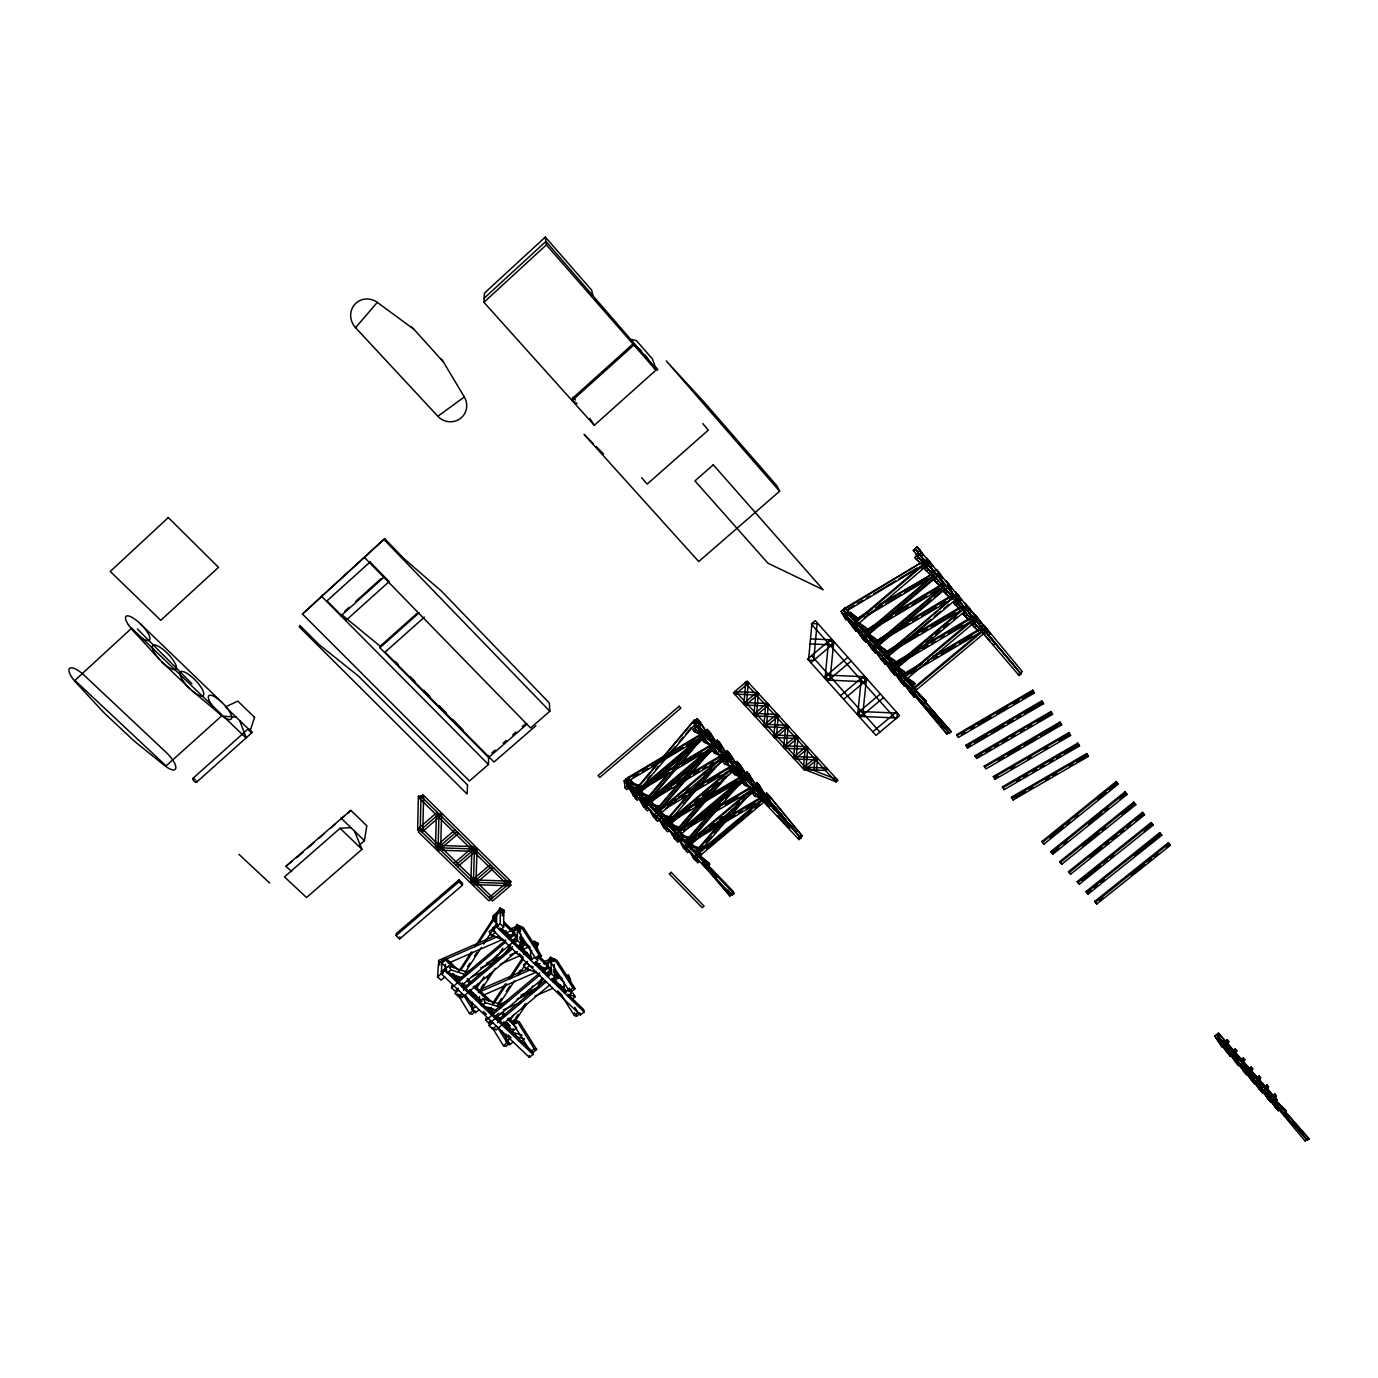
<?xml version="1.0" encoding="UTF-8"?>
<svg xmlns="http://www.w3.org/2000/svg" width="1378" height="1378" viewBox="0 0 1378 1378"><rect width="100%" height="100%" fill="white"/><g stroke="black" fill="none" stroke-linecap="round" stroke-linejoin="round"><path stroke-width="1.5" d="M513.116 1041.957L509.481 1044.972L506.105 1041.785L506.122 1034.172M499.938 930.253L503.659 927.101L503.693 912.925L500.3 909.601L492.997 915.802L492.928 919.832L497.527 924.311M503.659 927.101L500.197 923.742L500.3 909.601M505.726 1024.577L505.709 1026.748L508.069 1023.199M502.074 915.836L504.382 910.324L500.111 907.999L474.859 946.738M496.614 914.699L496.493 926.894L584.065 1012.02L580.396 1015.069L492.79 930.029L492.807 927.98L496.511 924.845L498.233 926.516M490.792 1013.64L489.397 1008.851L490.826 1011.469M477.081 945.256L500.076 909.997L500.111 907.999M496.218 1025.921L492.583 1028.97L489.173 1025.749L489.259 1021.322M543.156 978.346L489.224 1023.527L485.831 1020.306L485.866 1018.101M365.067 556.385L364.757 557.763L530.564 727.98L549.839 711.255L549.374 703.056L441.701 591.386L403.651 558.314L384.686 538.677L302.437 614.037L469.433 780.981L488.449 764.497L488.639 755.781M489.069 1008.73L489.018 1010.884L491.378 1007.301M420.204 830.279L421.013 796.295L511.186 885.141L492.566 900.988L418.412 828.54L437.205 812.245M479.372 1002.323L479.527 996.725M440.667 847.832L441.58 814.105L436.395 813.916L435.5 847.659L477.081 849.106L475.944 882.333M475.978 999.084L476.082 995.364M472.516 994.985L472.585 992.832L474.015 995.484M479.182 1009.764L475.531 1012.813L472.12 1009.574L472.361 1002.133M471.931 848.917L470.828 882.178L509.447 883.436M472.206 994.882L472.275 992.746M458.461 994.365L461.906 997.638L461.992 995.467M462.285 987.027L462.474 982.738M455.515 978.828L455.618 976.692L457.065 979.362M462.44 885.21L462.526 883.229L459.029 879.801L396.347 933.526L396.106 935.593L399.637 938.952L462.44 885.21L458.926 881.782L459.029 879.801M458.306 988.336L455.016 991.109L451.571 987.837L451.691 985.683M455.24 978.759L455.36 976.657M444.715 977.036L441.046 980.137L437.567 976.847L444.887 970.646L445.025 968.51L446.765 970.164M446.541 967.545L441.907 963.153L445.542 960.07L445.662 957.986L459.511 971.197M445.232 968.562L445.49 964.324M442.045 961.052L441.236 973.746L529.393 1057.408L533.01 1054.394L532.959 1052.137L448.298 971.628M439.858 965.22L438.531 960.432L494.788 935.869M657.857 369.666L655.101 366.427L652.449 358.986L636.447 340.624L631.52 339.436L632.967 343.949L571.181 399.551L483.902 302.299L484.522 293.049L545.326 237.05L591.593 290.069L592.867 295.185M437.567 976.847L438.428 964.118L445.662 957.986M813.967 769.957L815.104 758.055L817.636 758.158L816.499 770.044M399.637 938.952L399.878 936.868M359.572 844.869L364.412 840.649L366.806 825.784L350.856 810.367L285.935 866.211L291.671 871.602M527.154 724.053L488.604 757.504L379.897 647.746L380.19 646.213L417.689 612.779M302.437 614.037L384.686 538.677M322.228 595.089L321.815 596.536L488.449 764.497M1275.752 1097.215L1276.321 1095.665L1274.822 1093.822L1272.376 1096.767L1273.875 1098.645L1275.752 1097.215L1274.237 1095.355L1274.822 1093.822M1273.875 1098.645L1276.321 1095.665M988.095 634.448L1020.288 673.256M1267.846 1088.207L1268.501 1086.76L1267.002 1084.917L1264.47 1087.776L1265.986 1089.653L1267.846 1088.207L1266.33 1086.346L1267.002 1084.917M1265.986 1089.653L1268.501 1086.76M1259.923 1079.181L1260.646 1077.803L1259.148 1075.96L1256.529 1078.75L1258.045 1080.61L1259.923 1079.181L1258.407 1077.303L1259.148 1075.96M1258.045 1080.61L1260.646 1077.803M1251.947 1070.103L1252.757 1068.811L1251.258 1066.968L1248.554 1069.672L1250.07 1071.533L1251.947 1070.103L1250.432 1068.226L1251.258 1066.968M1250.07 1071.533L1252.757 1068.811M458.805 971.369L471.431 952.009M460.993 969.94L472.482 952.301M467.659 966.598L469.95 963.084M474.549 956.056L476.84 952.525M465.264 972.213L481.37 947.547M483.678 944.016L496.321 924.638M475.806 987.371L478.166 983.771M493.479 960.449L497.01 955.057M514.683 928.135L517.026 924.552L521.297 926.843L521.315 928.858M475.737 989.49L484.005 976.899M493.445 962.516L502.884 948.133M513.494 931.959L517.043 926.55L517.026 924.552M481.232 987.819L483.592 984.236M487.123 978.845L490.654 973.471M479.992 991.729L495.339 968.372M504.779 954.007L510.687 945.032M492.601 1003.373L505.554 983.754M509.085 978.414L523.227 957.004M493.737 1003.735L506.725 984.081M510.256 978.725L523.244 959.071M497.992 1003.821L501.523 998.464M506.243 991.35L509.774 985.993M518.025 973.523L520.384 969.957M535.697 946.807L538.057 943.241L533.82 940.967L533.872 943L538.109 945.274L538.057 943.241M497.958 1005.957L514.494 980.964M518.042 975.624L527.481 961.344M526.93 992.677L529.29 989.128M548.134 960.793L550.494 957.245L556.867 960.242L575.16 988.646L571.474 991.712L569.2 990.937L550.942 962.464L554.593 959.415L572.886 987.871L575.16 988.646M510.428 1019.651L513.977 1014.329M526.964 994.795L532.855 985.925M547.032 964.634L550.563 959.312L550.494 957.245M513.443 1021.46L518.162 1014.38M521.694 1009.075L525.225 1003.752M538.195 984.288L541.726 978.983M513.443 1023.63L526.43 1004.131M535.887 989.938L542.966 979.31M251.967 732.631L196.451 782.308M1243.938 1060.974L1244.834 1059.785L1243.318 1057.925L1240.544 1060.56L1242.06 1062.421L1243.938 1060.974L1242.422 1059.114L1243.318 1057.925M1242.06 1062.421L1244.834 1059.785M685.538 845.885L758.555 784.616L767.977 798.827L800.222 837.514L802.134 835.912L768.872 795.416L766.668 797.294L763.894 794.245M800.222 837.514L802.375 835.602M914.751 695.649L946.893 734.043L948.977 732.269L928.772 708.413M638.686 785.718L656.496 764.738M661.974 758.279L694.856 719.557L696.82 721.056M694.856 719.557L636.085 789.852L635.947 788.957M639.306 788.802L642.045 785.581M647.522 779.121L650.261 775.9M655.739 769.441L658.477 766.22M663.955 759.76L674.91 746.859M679.027 742.019L683.126 737.178M685.865 733.957L691.343 727.515M639.444 789.697L695.666 723.502M729.737 895.976L731.942 894.029L729.737 895.976L701.54 862.628M648.797 796.226L667.968 773.73M672.068 768.907L683.023 756.04M691.239 746.394L693.961 743.19M669.501 772.989L646.213 800.342L646.058 799.447M672.24 769.768L688.69 750.459M649.4 799.292L675.409 768.769M678.148 765.548L698.68 741.45M649.555 800.187L702.987 737.488M658.856 806.681L678.01 784.271M682.11 779.466L694.426 765.048M699.886 758.658L704.003 753.852M656.272 810.798L701.471 757.917M709.687 748.288L714.941 741.037L716.904 742.535M658.081 811.332L685.434 779.328M688.173 776.124L707.327 753.732M660.975 809.041L713.012 748.185M667.538 818.653L687.122 795.795M691.325 790.886L702.522 777.829M709.515 769.665L715.113 763.136M666.297 821.202L711.134 768.907M669.484 820.082L672.292 816.827M683.488 803.77L715.664 766.237M669.656 821.012L721.486 760.57M355.558 327.688L377.314 302.385L413.934 329.29L443.44 362.018L464.317 396.967L437.859 416.259L355.558 327.688A17.621 16.76 49 0 1 354.594 304.572A17.621 16.76 49 0 1 377.314 302.385M677.494 828.988L697.079 806.233M701.264 801.341L712.46 788.337M720.849 778.587L723.639 775.332M677.683 829.918L718.265 782.721M678.045 832.054L722.795 780.051M681.025 829.728L728.617 774.419M687.415 839.288L708.378 815.001M711.169 811.763L720.952 800.411M729.324 790.696L734.922 784.22M686.21 841.855L728.17 793.211M689.344 840.718L714.493 811.573M717.301 808.335L721.486 803.477M725.672 798.62L729.875 793.78M734.061 788.922L736.851 785.684M689.534 841.648L737.092 786.562M697.285 849.537L718.231 825.336M721.021 822.115L732.183 809.196M741.967 797.914L744.757 794.675M696.079 852.104L739.418 802.03M742.208 798.809L744.998 795.571M697.819 852.569L703.4 846.126M706.191 842.905L711.771 836.446M714.562 833.225L720.143 826.766M727.136 818.704L736.903 807.422M741.088 802.582L745.274 797.741M699.404 851.914L749.718 793.797M1235.894 1051.81L1236.876 1050.708L1235.36 1048.865L1232.5 1051.397L1234.016 1053.274L1235.894 1051.81L1234.378 1049.95L1235.36 1048.865M1234.016 1053.274L1236.876 1050.708M248.367 728.738L252.088 732.269L248.367 728.738L192.834 778.467M1227.815 1042.612L1228.866 1041.596L1227.367 1039.735L1224.405 1042.199L1225.938 1044.076L1227.815 1042.612L1226.299 1040.735L1227.367 1039.735M1225.938 1044.076L1228.866 1041.596M768.872 795.416L802.134 835.912M484.178 298.216L545.895 241.408L657.117 369.924M483.902 302.299L546.36 244.853L545.326 237.05M645.162 355.042L655.894 370.182L594.297 425.302L572.111 400.585L633.897 345L641.528 350.89M344.5 611.505L349.254 607.233M355.593 601.531L380.914 578.76M383.807 577.33L340.969 615.845L341.331 614.347L380.19 646.213M379.897 647.746L419.067 612.848M424.407 617.137L385.117 652.121L493.979 762.051L535.87 725.724M296.787 857.702L303.16 852.138M307.914 847.952L314.287 842.389M319.059 838.22L323.83 834.034M330.186 828.471L334.957 824.285M341.313 818.721L344.5 815.948M347.669 813.158L350.856 810.367M350.908 827.644L340.073 828.299L284.488 876.89L306.536 897.56L361.983 849.33L354.525 831.123M779.638 491.223L666.246 360.915L703.917 401.894L776.899 485.814L779.638 491.223L698.732 561.569L584.117 434.414L593.091 443.458M491.843 752.991L495.046 750.2M503.073 743.259L506.277 740.468M512.685 734.905L515.889 732.114M522.296 726.55L525.5 723.777M421.995 832.036L440.771 815.776M436.292 846.006L455.05 829.832M438.083 847.746L456.824 831.589M439.858 849.485L458.598 833.328M454.034 863.351L472.74 847.281M455.808 865.074L474.514 849.003M457.565 866.796L476.271 850.743M396.106 935.593L458.926 881.782M471.638 880.542L490.31 864.574M473.395 882.247L492.049 866.297M475.134 883.97L493.806 868.019M702.212 732.045L693.461 722.709L695.408 721.056L697.096 722.864M800.342 836.101L800.962 837.979L799.033 839.581L694.891 728.583L698.784 725.241L697.13 718.575L693.461 722.709L695.408 721.056M628.282 784.478L627.765 780.913L626.06 779.138L627.093 786.287L628.799 788.061L626.887 789.697L625.164 787.923L624.165 780.775L627.972 777.519L701.712 733.682M625.164 787.923L627.093 786.287L731.994 895.183L733.906 893.599L733.423 891.635L626.198 780.034L627.972 777.519L654.378 804.976M489.087 897.595L507.724 881.731M625.87 782.876L627.765 780.913M696.923 722.348L698.818 720.384L697.13 718.575M627.317 784.048L628.747 782.859L629.023 784.65L733.906 893.599M698.336 723.588L700.265 721.934L698.853 720.711L708.103 734.784L700.265 721.934M638.806 785.305L636.912 786.924L638.341 788.871L640.253 787.251L638.806 785.305L630.762 782.342L628.85 783.979L630.297 785.942L638.341 788.871L647.626 783.427M735.025 694.615L748.771 682.902M630.297 785.942L632.226 784.306L640.253 787.251M696.148 729.892L694.667 727.928L692.721 729.599L694.202 731.563L696.148 729.892L701.729 732.528M698.818 720.384L700.489 727.067L698.525 728.721L696.837 726.912L695.201 720.229L696.889 722.038L695.046 720.384M848.107 618.085L846.109 619.79L841.166 611.401L845.127 608.025L859.252 624.131M918.299 552.389L915.56 549.167L913.545 550.873L915.113 548.513M964.255 607.009L918.265 553.112L916.232 554.852L1019.117 675.547L1021.115 673.876L919.16 554.456L915.113 548.513L917.128 546.79L922.829 554.645L920.797 556.367M634.328 791.316L636.24 789.697M705.278 731.012L707.207 729.375L708.878 731.167L710.635 737.919L708.688 739.573L707 737.764L705.278 731.012L708.516 734.422L634.621 797.173L627.955 786.631M850.243 612.383L848.245 614.088L849.847 616.069L855.204 619.687L857.185 617.999L850.243 612.383L857.185 617.999M639.082 794.606L641.011 792.97L648.935 795.829L650.382 797.759L648.47 799.378L640.546 796.57L639.082 794.606L643.061 796.019M849.847 616.069L851.845 614.364M627.093 786.287L629.023 784.65M845.127 608.025L843.147 609.713L847.384 614.536M634.948 792.677L706.604 731.77L708.292 733.561M635.086 793.573L708.878 731.167M847.746 615.26L843.147 609.713L846.454 616.207L949.235 733.354L951.216 731.718L847.711 613.055L845.713 614.76L866.796 638.789M633.174 796.019L635.086 794.383L631.951 788.767M701.678 729.083L706.156 736.438L704.744 735.215L706.69 733.561M707 733.13L708.929 731.494L710.325 732.7L718.196 745.584L708.929 731.494M914.837 557.522L916.87 555.782L923.105 562.086L921.09 563.791L914.837 557.522L921.09 563.791M847.711 613.055L848.469 614.502L844.456 617.912M636.636 794.434L706.656 734.956M743.414 703.727L757.159 692.066M917.128 546.79L921.21 552.716L917.128 556.178L916.232 554.852M708.395 734.336L710.325 732.7M702.883 740.434L704.83 738.78L706.311 740.744L704.365 742.397L702.883 740.434L708.395 742.983M916.456 559.502L918.489 557.763M635.43 798.534L637.342 796.915L639.048 798.672L637.136 800.308L635.43 798.534L634.879 794.934M707 737.764L708.947 736.11L707.207 729.375M492.928 919.832L496.597 916.715M745.102 705.553L758.83 693.892M640.546 796.57L642.458 794.934L650.382 797.759M831.416 638.789L807.56 659.029L875.995 735.352L899.627 715.647L815.328 620.634L811.332 624.045L895.666 718.937M445.025 968.51L441.373 971.611L443.113 973.247M648.935 795.829L647.023 797.431L649.934 801.376M467.383 972.196L448.642 966.03L444.991 969.13L447.35 972.971L462.371 977.829M854.808 622.305L927.962 560.278L930.047 562.861L853.464 627.955L846.505 618.567M492.79 930.029L500.197 923.742M855.204 623.045L925.172 563.705M715.303 741.743L717.232 740.107L718.903 741.881L720.728 748.719L718.782 750.373L715.75 743.448M852.104 626.525L854.102 624.837L850.743 620.066M924.431 560.14L928.031 564.773L926.722 563.275L928.755 561.552L930.064 563.051L919.143 549.219L920.452 550.7M645.128 803.219L716.698 742.553L718.369 744.344L646.816 804.976M810.867 662.732L834.723 642.51M854.825 625.543L858.081 622.787M921.451 569.08L924.707 566.324M645.266 804.132L718.903 741.881M717.025 743.862L718.954 742.225L720.332 743.414L728.256 756.333L726.309 757.986L724.931 756.78L719.988 748.702M643.388 806.595L645.3 804.976L646.747 806.113L644.835 807.749L643.388 806.595L638.789 798.362M710.359 737.574L716.25 747.238L714.855 746.032L716.818 744.378M447.35 972.971L451.019 969.871L465.988 974.763M491.533 935.541L495.236 932.406L492.807 928.583L489.104 931.717L491.533 935.541L503.659 939.985M858.115 625.319L860.113 623.631L865.35 627.145L866.934 629.109L864.953 630.779L858.115 625.319L863.369 628.833L869.139 635.413M753.456 714.631L767.167 703.004M857.977 629.315L855.979 631.003L854.343 629.143L856.341 627.455M930.563 567.839L932.596 566.117L926.826 558.193L930.977 564.205L928.944 565.927L924.81 559.899L926.412 561.793M718.403 745.05L720.332 743.414M646.971 805.889L718.593 745.205L712.667 738.901M659.011 806.302L657.099 807.904L658.546 809.851L660.458 808.231L659.011 806.302L651.208 803.546L649.279 805.183L650.743 807.129L658.546 809.851L671.465 802.289M859.717 627.3L861.715 625.595L866.934 629.109M650.743 807.129L652.655 805.51L660.458 808.231M712.994 751.217L714.941 749.58L716.422 751.527L714.476 753.18L712.994 751.217L718.42 753.68M926.24 570.957L928.272 569.235L932.768 573.403L930.753 575.108L924.621 568.976L926.636 567.254L928.272 569.235M717.111 748.564L719.058 746.928L717.232 740.107M755.11 716.439L768.838 704.83M934.456 571.233L936.454 569.527L938.056 571.405L942.328 577.537L940.296 579.26M864.626 633.467L932.803 575.815M455.55 980.395L459.167 977.346M520.66 931.494L517.284 928.186L513.632 931.287L513.649 935.404M725.293 752.405L727.222 750.786L728.876 752.56L730.788 759.467L728.841 761.104L727.171 759.312L725.293 752.405L728.635 755.936L655.48 817.774M865.022 634.207L934.887 575.126M938.142 572.37L939.762 574.264L863.3 639.134L861.956 637.721L863.954 636.033L859.441 629.643M520.953 926.533L517.301 929.633L535.474 958.106L537.833 958.95L541.52 955.85L523.33 927.446L520.953 926.533L539.177 954.988L541.52 955.85M456.6 981.532L505.76 939.968M509.033 937.195L513.942 933.044L517.37 936.368L512.461 940.519M655.256 813.726L726.723 753.301L728.394 755.075M934.405 577.709L863.007 638.066L861.388 636.223L863.403 638.824M657.03 813.278L728.876 752.56M726.998 754.524L728.928 752.888L730.288 754.093L738.264 767.029L736.317 768.666L734.956 767.494L729.978 759.381M451.571 987.837L505.76 942.035M509.033 939.262L513.96 935.094L513.942 933.044M653.551 817.12L655.463 815.5L656.893 816.637L654.981 818.256L653.551 817.12L648.935 808.869M724.931 756.78L726.878 755.144L728.256 756.333M934.336 580.379L936.368 578.674L942.363 584.685L940.364 586.373L934.336 580.379L940.364 586.373M867.951 636.498L869.949 634.81L875.047 638.203L876.632 640.167L874.651 641.838L867.951 636.498L874.651 641.838M656.944 815.466L661.802 811.349M668.313 805.872L671.551 803.116M686.175 790.765L689.413 788.027M704.037 775.676L707.276 772.92M720.281 761.948L723.519 759.192M763.429 725.465L777.123 713.89M867.813 640.494L865.815 642.182L864.178 640.322L866.176 638.634M938.676 577.348L940.709 575.642L936.454 569.527M728.376 755.712L730.288 754.093M661.337 814.088L659.425 815.707L660.889 817.654L668.571 820.254L670.483 818.653L669.036 816.723L661.337 814.088L662.801 816.034L670.483 818.653M869.535 638.479L871.533 636.791L876.632 640.167M655.79 819.617L657.702 817.998L659.39 819.755L657.478 821.374L655.79 819.617L655.153 815.948M727.171 759.312L729.117 757.676L727.222 750.786M765.083 727.274L778.777 715.699M824.078 677.442L847.883 657.323M461.578 985.563L517.387 938.435L513.96 935.094M660.889 817.654L662.801 816.034M458.564 990.196L454.912 993.28L458.357 996.552L462.009 993.469M517.284 928.186L517.405 940.502L513.701 943.637L513.684 939.52M463.473 988.06L512.599 946.6M827.351 681.111L851.156 661.027M935.955 582.36L937.987 580.638M724.535 763.912L726.482 762.258L724.983 760.311L723.054 761.948L724.535 763.912L731.632 767.064M463.387 990.214L512.599 948.684M874.393 644.577L942.466 587.149M517.129 946.962L520.832 943.844L520.695 933.561M737.144 761.414L739.125 768.373L737.178 770.009L738.849 771.801L740.778 770.164L737.144 761.414L735.215 763.033L738.625 766.633L665.557 828.212L663.886 826.473M874.789 645.335L944.567 586.477M947.806 583.738L949.408 585.616L873.084 650.244L871.757 648.849L873.738 647.16L869.208 640.753M947.427 587.562L946.135 586.098L948.167 584.393L949.459 585.857L938.452 571.922L939.744 573.386M519.282 947.151L524.191 943.017L520.781 939.693M666.952 822.821L731.856 768.08M931.097 599.964L872.774 649.159L871.154 647.316L873.17 649.916M934.353 597.225L944.068 589.026M947.323 586.339L949.321 584.651L948.047 583.204L959.088 597.156L957.055 598.862L949.7 589.595M736.868 764.807L738.797 763.171M665.505 825.112L733.716 767.598M736.92 765.152L738.849 763.515L740.21 764.704L748.22 777.692L738.849 763.515M461.906 997.638L516.027 951.991M519.299 949.235L524.226 945.084L524.191 943.017M663.662 827.592L665.574 825.99L667.004 827.11L665.092 828.712L663.662 827.592L659.011 819.324M734.956 767.494L736.903 765.858L738.264 767.029M944.016 591.73L946.049 590.025L951.922 595.899L949.924 597.587L944.016 591.73L949.924 597.587M877.717 647.626L879.715 645.955L884.71 649.21L886.295 651.157L884.314 652.827L877.717 647.626L884.314 652.827M667.004 825.922L691.343 805.407M694.581 802.668L699.456 798.568M702.694 795.829L709.188 790.369M712.426 787.63L717.283 783.531M722.158 779.431L725.396 776.692M730.271 772.593L733.509 769.854M773.368 736.265L787.045 724.725M877.579 651.605L875.598 653.293L873.962 651.432L875.96 649.761M948.357 588.716L950.389 587.011L946.049 580.81L951.991 588.906L949.959 590.611M738.281 766.323L740.21 764.704M669.519 826.18L671.43 824.561L679.01 827.093L680.456 829.022L678.562 830.624L670.983 828.126L669.519 826.18L675.22 828.057M733.062 772.627L740.055 775.693L741.536 777.623L734.543 774.574L733.062 772.627L734.991 770.991L741.708 775.246M945.635 593.711L947.668 592.006M879.319 649.606L881.317 647.918L886.295 651.157M775.004 738.057L788.681 726.533M670.983 828.126L672.895 826.524L680.456 829.022M734.543 774.574L736.489 772.955M679.01 827.093L677.115 828.678L678.562 830.624M955.178 595.572L957.193 593.901L955.609 592.023L961.603 600.222L959.588 601.91M884.108 655.635L956.935 594.331L959.019 596.915L882.885 660.958L880.869 658.357M745.102 773.609L747.014 771.99L748.667 773.747L750.734 780.809L748.788 782.428L747.134 780.654L745.102 773.609L748.564 777.261L675.134 839.133L669.053 829.728M955.591 596.106L957.589 594.418L958.847 595.847L955.298 598.93M884.521 656.393L956.935 594.331M883.487 658.253L884.814 659.631L882.833 661.319L881.507 659.924L883.487 658.253L878.923 651.811M955.781 597.415L957.813 595.709L959.088 597.156M882.488 660.2L931.028 619.359M934.267 616.638L940.726 611.195M943.964 608.473L948.822 604.391M675.375 834.586L746.652 774.608L748.306 776.382M840.442 695.701L864.195 675.72M887.449 658.701L889.447 657.03L894.322 660.165L895.889 662.112L893.926 663.765L887.449 658.701L893.926 663.765M688.931 837.411L687.054 838.995L688.483 840.942L690.378 839.34L688.931 837.411L681.49 834.982L679.578 836.601L681.025 838.547L688.483 840.942L689.93 842.905L762.757 800.067M889.051 660.682L891.032 658.994L895.889 662.112M681.025 838.547L682.937 836.946L690.378 839.34M746.738 775.366L748.667 773.747M675.547 835.516L748.736 774.091L758.124 788.285L756.195 789.904L754.851 788.75L748.822 778.966M673.739 838.013L675.651 836.412L677.046 837.531M738.918 768.39L744.93 778.139L746.859 776.503M501.161 1004.459L483.092 998.826L479.441 1001.892L481.835 1005.751L495.908 1010.04M527.068 961.844L523.399 964.945L525.828 968.768L537.506 972.834M955.677 601.325L961.431 607.061L959.433 608.731L953.662 603.03L955.677 601.325L958.451 603.84M689.999 825.422L746.687 777.743M783.238 746.997L796.897 735.507M887.311 662.663L885.331 664.351L883.711 662.508L885.692 660.837M960.018 598.328L957.986 600.033L955.798 596.881M748.151 776.882L750.08 775.263M472.12 1009.574L475.754 1006.508M743.018 783.255L744.964 781.619L746.445 783.582L744.499 785.202L743.018 783.255L748.185 785.46M955.281 604.994L957.297 603.288M469.485 1013.588L473.119 1010.522L475.582 1011.263L471.948 1014.311L469.485 1013.588L457.375 993.9M535.474 958.106L539.177 954.988M784.892 748.771L798.534 737.299M843.698 699.335L867.434 679.371M675.961 840.511L677.855 838.892L679.526 840.632L677.631 842.234L675.237 836.756M747.134 780.654L749.081 779.035L747.014 771.99M481.835 1005.751L485.469 1002.667L501.523 1007.628M525.828 968.768L529.514 965.668L533.389 967.046M534.199 963.532L537.885 960.432L534.492 957.124L530.788 960.242L530.547 949.821M893.771 666.642L966.495 605.579L968.579 608.163L892.565 671.947L890.55 669.346M756.849 782.515L754.937 784.134L756.574 785.873L758.486 784.271L756.849 782.515L760.639 791.385L758.71 793.022L757.056 791.248L758.985 789.628M894.184 667.417L966.994 606.286L966.495 605.579M893.185 669.277L894.511 670.655L892.513 672.326L891.204 670.948L893.185 669.277L888.603 662.801M965.375 608.68L967.39 606.975L968.665 608.421L966.65 610.109L956.814 597.673M892.152 671.172L922.847 645.421M926.085 642.699L932.544 637.273M935.765 634.569L940.623 630.504M943.844 627.782L948.701 623.717M953.542 619.652L956.78 616.931M966.34 608.68L968.338 607.009L967.08 605.579L978.191 619.618L976.175 621.306L974.918 619.893L976.933 618.205M685.348 844.938L756.539 785.184L758.193 786.941M683.746 848.4L685.658 846.798L687.054 847.901L685.142 849.485L683.746 848.4L679.044 840.08M754.851 788.75L756.78 787.114L758.124 788.285M897.13 669.725L899.128 668.054L903.882 671.052L905.449 672.998L903.486 674.652L897.13 669.725L903.486 674.652M687.019 846.66L696.717 838.513M699.955 835.791L704.813 831.726M709.653 827.661L714.51 823.579M719.368 819.514L722.606 816.809M750.097 793.728L753.335 791.024M793.073 757.676L806.716 746.239M896.992 673.67L895.011 675.341L893.392 673.515L895.39 671.844M967.563 611.298L969.595 609.593L971.18 611.47L969.165 613.158M489.397 1012.572L492.997 1009.557M757.969 787.372L759.898 785.77M691.48 845.369L689.568 846.97L691.033 848.917L698.37 851.191L700.265 849.606L698.818 847.677L691.48 845.369L692.927 847.315L700.265 849.606M490.757 1014.001L539.711 972.937M542.984 970.198L547.876 966.099L551.234 969.371L546.343 973.471M898.732 671.689L900.712 670.018L905.449 672.998M794.71 759.45L808.352 748.013M691.033 848.917L692.927 847.315M698.37 851.191L696.923 849.261L698.818 847.677M963.239 614.261L965.255 612.573L970.904 618.171L968.906 619.842L963.239 614.261L968.906 619.842M964.858 616.224L966.874 614.536M485.831 1020.306L539.78 975.073M543.053 972.317L547.962 968.217L547.876 966.099M754.421 795.778L756.35 794.159L754.868 792.212L752.939 793.831L754.421 795.778L761.173 798.603M494.151 1017.222L499.043 1013.123M856.685 713.804L880.37 693.961M546.429 975.607L551.338 971.49L547.962 968.217M974.125 617.826L976.124 616.155L974.556 614.312L980.705 622.667L978.69 624.355M903.468 677.528L976.003 616.758L978.104 619.342L902.194 682.885L900.161 680.284M974.539 618.36L976.537 616.689L977.777 618.102L987.681 630.779L985.666 632.45L984.409 631.038L986.424 629.35L976.537 616.689M696.217 851.966L697.923 849.434M764.721 794.589L766.633 792.987L768.269 794.727L770.491 801.927L768.562 803.546L764.721 794.589L766.34 796.329L768.269 794.727M903.882 678.303L973.212 620.255M489.173 1025.749L492.824 1022.7M547.41 968.269L547.238 964.049L550.873 961L551.424 973.626L547.738 976.709L547.566 972.489M902.831 680.25L904.14 681.61L902.159 683.264L900.85 681.903L902.831 680.25L898.232 673.756M497.527 1020.426L544.81 980.843M970.99 624.148L977.588 618.619M695.287 855.238L766.375 795.709L768.011 797.466L764.17 800.687L769.785 806.268M859.906 717.421L883.591 697.578M697.113 854.842L766.65 796.622L766.375 795.709M497.51 1022.631L546.532 981.618M688.983 850.381L693.72 858.718L695.632 857.116L697.01 858.218M759.674 791.127L764.721 799.292L766.65 797.673L767.977 798.827M972.782 625.44L974.797 623.752L980.309 629.212L978.328 630.883L972.782 625.44L978.328 630.883M906.758 680.68L908.757 679.027L913.39 681.903L914.958 683.832L912.994 685.486L906.758 680.68L912.994 685.486M696.941 856.944L700.179 854.239M706.638 848.831L751.871 810.987M755.092 808.283L759.95 804.218M802.857 768.304L816.482 756.901M906.638 684.625L904.64 686.296L903.038 684.47L905.036 682.816M551.114 979.982L554.8 976.899L554.197 964.255M693.72 858.718L695.098 859.803L768.304 798.362L766.65 796.622M701.316 853.809L699.628 856.324L699.421 855.376M765.152 802.289L767.081 800.67L766.082 799.085L775.349 807.06L776.331 808.662L774.419 810.264L773.42 808.662L775.349 807.06M974.384 627.403L976.399 625.715M553.06 980.016L557.952 975.917L554.593 972.644M908.36 682.644L910.341 680.99L914.958 683.832M818.101 758.675L804.494 770.078L733.337 692.772L747.1 681.059L837.91 780.327L835.964 781.946L745.136 682.747M695.924 861.181L697.836 859.596L699.49 861.302L697.578 862.904L695.132 857.357M766.926 801.789L768.855 800.17L766.633 792.987M549.891 984.874L495.994 1029.952L493.737 1027.816M553.164 982.135L558.056 978.053L557.952 975.917M981.963 627.042L983.961 625.371L985.511 627.197M506.122 1028.47L509.705 1025.473L509.722 1031.175M913.028 688.414L985.477 627.886L987.561 630.469L911.771 693.771L909.738 691.17L911.34 692.979M910.169 691.963L982.703 631.382M516.905 1021.012L513.305 1024.026L530.651 1051.81L532.959 1052.465L536.593 1049.45L519.248 1021.718L516.905 1021.012L534.268 1048.813L536.593 1049.45M912.443 691.153L913.735 692.514L911.754 694.168L910.462 692.824L912.443 691.153L908.963 686.278M914.234 690.981L915.767 688.552L883.264 651.518M708.705 862.731L706.811 864.299L707.741 865.935L709.618 864.351L708.705 862.731L699.128 855.118L709.618 864.351M914.424 692.858L916.404 691.205L926.102 701.178L924.121 702.814M916.215 695.528L914.234 697.182L912.632 695.373L914.63 693.72M986.596 633.639L988.612 631.951L990.179 633.794L988.181 635.482M872.791 731.77L896.423 712.047M506.105 1041.785L509.739 1038.754M503.47 1045.747L507.104 1042.715L509.481 1043.387L505.864 1046.402L503.47 1045.747L492.411 1027.85M569.2 990.937L572.886 987.871M567.891 996.311L571.577 993.245L568.236 989.99L564.549 993.056L563.964 982.376M995.502 643.354L988.87 635.895L995.502 643.354L993.504 645.025L992.332 643.526M520.918 1041.94L524.536 1038.943L516.716 1036.687L514.339 1032.863L522.141 1035.136M571.629 999.722L575.281 996.69L572.835 992.883M530.651 1051.81L534.268 1048.813M562.19 996.466L574.368 1015.5L578.019 1012.468L579.156 1012.83M574.368 1015.5L576.607 1016.223L580.276 1013.192L580.396 1015.069M1020.254 673.342L1022.287 671.603L986.131 627.886M1042.009 841.441L1116.18 781.533L1118.281 784.134L1044.042 844.059L1042.009 841.441L1044.042 844.059M1042.56 842.371L1116.817 782.394L1116.18 781.533M1050.088 837.807L1063.265 827.162M1066.555 824.509L1069.862 821.839M1074.806 817.86L1078.096 815.19M1097.87 799.223L1106.103 792.574M1109.411 789.904L1117.644 783.255L1118.281 784.134M1050.897 851.552L1124.965 791.85L1127.066 794.451L1052.93 854.171L1050.897 851.552L1052.93 854.171M1051.466 852.482L1125.602 792.729L1124.965 791.85M1052.379 853.24L1058.959 847.935M1063.885 843.956L1067.175 841.303M1088.568 824.061L1101.745 813.468M1105.035 810.815L1108.325 808.163M1119.849 798.878L1126.429 793.573L1127.066 794.451M1059.751 861.612L1133.715 802.134L1135.816 804.735L1061.783 864.23L1059.751 861.612L1061.783 864.23M1060.319 862.542L1134.352 803.029L1133.715 802.134M1082.574 846.109L1099.007 832.898M1102.297 830.262L1105.587 827.627M1122.019 814.415L1133.526 805.165M1068.553 871.619L1142.414 812.365L1144.515 814.966L1070.603 874.238L1068.553 871.619L1070.603 874.238M1069.139 872.567L1143.068 813.261L1142.414 812.365M1090.153 857.133L1101.9 847.711M1105.259 845.024L1108.618 842.32M1111.977 839.633L1117.007 835.602M1120.366 832.898L1123.725 830.211M1127.066 827.523L1130.425 824.836M1135.472 820.788L1143.861 814.071L1144.515 814.966M1077.32 881.576L1151.078 822.545L1153.179 825.146L1079.37 884.194L1077.32 881.576L1079.37 884.194M1077.906 882.54L1151.732 823.441L1151.078 822.545M1082.126 880.559L1100.557 865.797M1103.916 863.128L1107.257 860.44M1110.616 857.753L1113.975 855.083M1144.136 830.934L1152.508 824.233L1153.179 825.146M1086.053 891.497L1159.69 832.674L1161.792 835.275L1088.086 894.115L1086.053 891.497L1088.086 894.115M1086.639 892.462L1160.362 833.587L1159.69 832.674M1087.5 893.133L1090.842 890.464M1094.184 887.794L1097.543 885.124M1100.884 882.454L1104.226 879.784M1134.352 855.738L1159.449 835.688M1094.735 901.367L1168.268 842.75L1170.37 845.351L1096.767 903.968L1094.735 901.367L1096.767 903.968M1095.338 902.332L1168.957 843.68L1168.268 842.75M1099.523 900.334L1102.865 897.681M1131.269 875.047L1144.636 864.402M1147.977 861.732L1151.319 859.08M1154.661 856.41L1158.002 853.757M1166.356 847.091L1169.698 844.438L1170.37 845.351M285.935 866.211L292.136 861.353M1238.357 1061.318L1221.528 1042.112L1223.406 1040.666L1309.1 1138.986L1307.24 1140.381L1222.941 1044.283L1216.619 1034.62L1224.284 1045.816L1222.407 1047.263L1214.741 1036.067L1218.479 1033.173L1276.476 1099.317L1277.234 1100.419L1275.373 1101.832M1218.479 1033.173L1219.185 1034.241L1217.308 1035.688L1228.642 1048.589M1218.41 1036.773L1230.054 1052.206L1228.177 1053.653L1216.533 1038.22L1218.41 1036.773L1219.375 1037.755M1224.405 1042.199L1226.299 1040.735M1221.046 1045.73L1224.835 1042.836L1223.406 1040.666M1227.212 1052.671L1229.107 1051.225L1230.054 1052.206M1232.5 1051.397L1234.378 1049.95M1230.485 1056.461L1232.38 1055.014L1231.019 1053.481L1229.142 1054.928L1230.485 1056.461L1224.904 1048.451M1238.116 1061.353L1237.168 1060.388L1235.274 1061.835L1236.238 1062.8L1238.116 1061.353L1233.344 1054.928M1240.544 1060.56L1242.422 1059.114M1237.203 1064.074L1239.08 1062.645L1240.424 1064.16L1238.546 1065.607L1231.846 1055.927M1248.554 1069.672L1250.432 1068.226M1246.125 1070.465L1245.178 1069.517L1243.3 1070.947L1244.248 1071.912L1246.125 1070.465L1241.354 1064.023M1245.212 1073.186L1247.09 1071.757L1248.434 1073.273L1246.556 1074.702L1239.821 1064.987M1251.293 1080.025L1253.17 1078.595L1254.101 1079.542L1252.223 1080.972L1242.922 1068.725M1256.529 1078.75L1258.407 1077.303M1253.205 1082.264L1255.082 1080.834L1256.409 1082.333L1254.531 1083.763L1247.762 1074.013M1259.251 1089.068L1261.128 1087.638L1262.041 1088.586L1260.181 1090.015L1259.251 1089.068L1248.451 1074.495L1249.381 1075.443M1264.47 1087.776L1266.33 1086.346M1261.146 1091.29L1263.023 1089.86L1264.349 1091.359L1262.472 1092.788L1255.668 1082.987M1269.965 1097.577L1269.035 1096.63L1267.174 1098.059L1268.087 1098.989L1269.965 1097.577L1264.229 1090.153M1272.376 1096.767L1274.237 1095.355M1269.069 1100.281L1270.929 1098.852L1272.256 1100.35L1270.378 1101.78L1263.523 1091.927M1274.633 1100.712L1276.476 1099.317M1276.562 1104.433L1278.422 1103.02L1284.985 1109.531L1286.242 1111.202L1284.382 1112.614M1275.046 1107.016L1276.924 1105.604L1277.837 1106.517L1275.959 1107.946L1265.4 1094.011M1277.819 1106.103L1279.68 1104.691L1286.242 1111.202M1276.941 1109.221L1278.801 1107.809L1280.11 1109.29L1278.25 1110.72L1272.48 1102.521M1305.052 1140.95L1306.637 1138.986L1305.052 1140.95L1277.733 1108.308M845.3 607.922L923.019 561.518L845.661 608.645L846.97 610.747L924.741 564.308M848.417 608.955L853.826 605.717M857.443 603.547L862.869 600.326M866.486 598.155L870.086 596.002M873.704 593.849L895.39 580.896M899.007 578.743L917.076 567.96M866.555 613.193L855.462 619.807L871.723 609.162M879.112 604.77L933.13 573.524L875.805 607.681M867.468 614.571L873.015 611.264M876.701 609.059L882.247 605.769M885.933 603.564L900.712 594.762M904.399 592.557L928.393 578.26M864.161 617.499L934.405 575.642M876.305 624.32L865.229 630.917L883.281 619.204M892.496 613.727L942.276 584.1M885.52 618.843L942.741 584.789M877.183 625.681L882.712 622.391M886.399 620.203L891.928 616.913M895.614 614.709L908.515 607.043M912.202 604.856L926.946 596.071M930.632 593.884L939.848 588.406M872.05 629.694L943.999 586.907M701.436 737.643L629.643 780.31L628.265 778.312L701.919 734.526M633.191 777.244L638.703 773.954M642.389 771.766L647.901 768.493M651.57 766.306L682.833 747.72M686.52 745.532L695.701 740.072M885.985 635.396L874.927 641.959L892.944 630.297M902.142 624.82L951.819 595.313M889.671 633.208L952.301 596.019M886.864 636.739L908.929 623.631M912.615 621.444L918.127 618.171M921.813 615.983L936.523 607.25M940.192 605.063L945.721 601.79M881.731 640.753L953.559 598.121M649.314 781.447L638.445 788.888M658.495 776.003L711.737 744.396M651.312 781.257L711.961 745.257M645.18 786.7L669.036 772.541M672.705 770.371L678.217 767.098M681.886 764.928L702.074 752.939M639.805 790.869L711.461 748.357M895.614 646.42L884.59 652.965L902.556 641.321M911.736 635.878L961.327 606.475M899.3 644.249L961.81 607.181M898.318 646.644L918.506 634.672M922.175 632.502L927.687 629.229M931.356 627.059L955.23 612.917M891.377 651.76L963.067 609.265M661.251 790.903L648.573 799.412L655.911 795.054M668.571 786.562L721.727 755.058M665.074 789.628L721.951 755.919M657.117 796.139L664.437 791.799M668.106 789.628L671.775 787.458M677.27 784.203L690.085 776.606M693.754 774.436L699.249 771.18M702.918 769.01L706.587 766.84M710.238 764.669L713.907 762.499M653.603 799.206L723.295 757.934M905.208 657.392L894.201 663.903L893.788 663.145L912.115 652.294M921.279 646.868L970.784 617.568M908.877 655.222L971.283 618.291M907.878 657.599L911.547 655.428M915.216 653.258L918.885 651.088M922.537 648.935L928.049 645.679M931.7 643.509L935.369 641.338M940.864 638.083L944.533 635.913M948.202 633.742L962.86 625.078M902.814 661.612L972.524 620.376M674.944 799.223L658.65 809.868M678.613 797.052L731.666 765.686M675.134 800.118L731.907 766.547M672.653 803.357L676.305 801.186M681.783 797.948L685.452 795.778M689.103 793.625L703.727 784.978M707.396 782.807L720.194 775.246M665.488 808.593L733.234 768.545M922.089 663.972L903.761 674.807L903.348 674.031L923.467 662.129M932.613 656.72L980.189 628.609L981.928 631.417L910.514 673.601M927.583 660.734L980.705 629.35M924.724 664.179L928.376 662.026M933.871 658.77L937.522 656.617M941.191 654.447L955.815 645.817M959.484 643.647L972.282 636.085M679.457 812.899L668.502 819.376L670.018 822.253L669.863 821.322M690.43 806.423L741.553 776.245M668.674 820.289L677.821 814.898M683.299 811.659L741.795 777.123M677.166 817.016L682.627 813.778M686.278 811.625L689.93 809.472M695.408 806.233L699.059 804.08M702.711 801.927L737.402 781.464M671.844 821.167L741.295 780.189M678.476 829.728L679.991 832.605L678.476 829.728L693.065 821.133M700.351 816.827L749.58 787.82M678.665 830.658L687.777 825.284M696.906 819.91L751.647 787.648M688.931 826.3L696.217 822.011M699.869 819.858L719.902 808.042M725.379 804.821L738.126 797.311M683.643 830.452L751.148 790.696M702.952 831.468L688.397 840.029L688.587 840.976L695.873 836.687M712.064 826.111L761.19 797.207M699.524 834.551L761.448 798.103M698.835 836.618L702.47 834.482M706.104 832.346L718.834 824.854M722.485 822.718L735.215 815.225M738.849 813.089L742.484 810.936M746.118 808.8L755.213 803.46M956.608 734.681L1032.656 690.189L1033.224 690.981L957.09 735.525L956.608 734.681L958.313 737.506L1034.413 692.996L1032.656 690.189M961.534 734.508L965.255 732.338M970.818 729.083L974.522 726.912M978.225 724.742L991.213 717.146M996.776 713.907L1007.904 707.396M1013.467 704.141L1019.031 700.885M1022.734 698.715L1033.862 692.204L1034.413 692.996M965.857 745.222L1041.768 700.885L1042.336 701.678L1043.525 703.693L967.563 748.047L965.857 745.222L966.34 746.066L1042.336 701.678M970.784 745.033L967.08 747.203L967.563 748.047M974.487 742.88L987.44 735.318M991.144 733.148L1004.097 725.586M1007.8 723.433L1013.347 720.177M1017.05 718.024L1020.754 715.854M1024.457 713.701L1042.957 702.901L1043.525 703.693M975.073 755.712L1050.846 711.53L1051.414 712.34L975.555 756.556L975.073 755.712L976.761 758.52L1052.585 714.338L1050.846 711.53M978.122 756.591L981.825 754.438M985.511 752.285L991.058 749.064M994.744 746.91L998.447 744.757M1002.133 742.604L1007.68 739.366M1011.383 737.213L1015.069 735.06M1020.616 731.821L1024.302 729.668M1028.005 727.515L1031.691 725.362M1037.238 722.141L1052.017 713.528L1052.585 714.338M984.236 766.134L1059.854 722.124L1060.44 722.933L1061.611 724.914L985.925 768.958L984.236 766.134L984.719 766.995L1060.44 722.933M998.344 760.587L1003.873 757.366M1007.559 755.213L1020.461 747.703M1024.147 745.567L1037.066 738.057M1040.752 735.904L1059.182 725.173M993.349 776.52L1068.846 732.648L1069.431 733.475L993.848 777.381L993.349 776.52L995.054 779.328L1070.585 735.456L1068.846 732.648M998.223 776.331L994.537 778.467L995.054 779.328M1011.107 768.838L1014.794 766.702M1027.678 759.226L1031.347 757.09M1044.231 749.598L1047.917 747.462M1058.959 741.054L1070 734.629L1070.585 735.456M1002.426 786.855L1077.768 743.138L1078.371 743.982L1002.926 787.734L1002.426 786.855L1004.114 789.663L1079.525 745.946L1077.768 743.138M1016.464 781.326L1020.133 779.207M1023.82 777.071L1027.488 774.936M1033 771.749L1036.669 769.613M1040.356 767.477L1044.024 765.358M1049.536 762.155L1053.205 760.019M1056.892 757.9L1060.56 755.764M1064.229 753.628L1078.94 745.102L1079.525 745.946M1011.452 797.139L1086.674 753.577L1087.276 754.421L1088.431 756.384L1013.157 799.946L1011.452 797.139L1011.969 798.017L1087.276 754.421M1014.466 798L1025.473 791.644M1029.142 789.508L1032.811 787.389M1045.644 779.965L1049.313 777.829M1052.981 775.711L1056.65 773.592M1069.483 766.151L1073.152 764.032M1076.821 761.913L1087.828 755.54L1088.431 756.384M502.557 932.475L506.432 930.787M510.308 929.082L518.076 925.689L520.195 929.754M438.393 962.533L498.664 936.213M504.486 933.664L518.094 927.721L518.076 925.689M448.367 963.17L502.746 939.434M465.282 972.489L471.087 969.957M486.555 963.205L502.023 956.47M519.42 948.891L523.295 947.203M480.715 967.838L498.147 960.242M509.774 955.178L517.525 951.802M521.401 950.114L529.152 946.738M471.259 976.916L484.798 971.008M500.283 964.273L519.644 955.832M523.519 954.144L527.395 952.456M478.355 990.317L528.463 968.51M536.18 965.168L540.021 963.48M543.879 961.81L551.596 958.451L552.974 961.121M478.304 992.47L530.444 969.785M543.966 963.894L551.682 960.535L551.596 958.451M482.386 995.588L536.421 972.093M497.286 1005.423L507.121 1001.151M520.901 995.157L538.626 987.475M489.379 1011.021L493.324 1009.299M499.232 1006.732L503.177 1005.027M516.991 999.033L532.769 992.177M503.332 1009.816L521.073 1002.116M534.871 996.139L552.612 988.422M473.464 879.922L509.55 881.11L509.36 885.761L473.309 884.59L474.583 846.643L438.152 845.386M474.428 851.38L438.015 850.123L438.996 814.019L418.344 831.916L488.966 900.885L511.324 881.851L422.891 794.658L419.119 797.948L507.586 885.02M810.488 638.858L832.398 639.874L831.916 644.904L810.04 643.888M235.948 716.991L223.322 716.198L246.386 738.35L239.755 720.66M567.77 994.141L575.281 996.69M534.853 964.6L544.568 968.045M503.711 932.63L510.962 935.335M744.499 785.202L751.372 788.147L749.908 786.201M738.487 772.541L741.984 774.074M714.476 753.18L721.693 756.436L720.229 754.507M718.541 751.217L722.158 752.87M704.365 742.397L711.703 745.774M694.202 731.563L701.66 735.06L700.196 733.113M550.563 959.312L553.37 960.81M517.043 926.55L519.885 928.1M500.076 909.997L504.365 912.305M572.111 400.585L577.175 403.651M734.836 762.31L736.765 763.791M735.077 763.188L737.006 764.652M746.635 774.35L744.706 772.886L746.893 775.211M756.453 784.84L754.524 783.393L756.711 785.736M706.88 731.821L704.916 730.323L707.103 732.648M726.861 753.18L724.914 751.699L727.084 754.042M704.537 863.403L707.741 865.935M635.086 794.383L636.55 795.554L634.448 791.799M649.486 803.443L648.056 802.306L649.899 805.613M627.765 781.257L629.212 782.428M192.317 690.929L220.635 714.631M764.721 799.292L766.047 800.446L761 792.281M744.93 778.139L746.273 779.311L741.278 771.198M768.614 802.013L776.331 808.662M764.17 800.687L767.253 803.357M953.662 603.03L959.433 608.731M239.014 854.394L269.743 883.074M452.707 973.419L458.891 979.293M463.508 983.703L466.608 986.631M469.691 989.576L482.024 1001.324M488.191 1007.197L494.375 1013.071M497.458 1015.999L500.541 1018.928M503.625 1021.873L513.047 1030.83L516.647 1027.833L507.225 1018.859M444.887 970.646L533.01 1054.394M483.316 1011.435L486.4 1014.363M508.051 1034.93L511.152 1037.858M516.612 1023.458L513.288 1020.288L513.305 1022.476M467.211 978.535L471.827 982.927M474.91 985.873L491.843 1002.013M502.608 1012.279L505.692 1015.224M508.758 1018.153L514.924 1024.026M445.542 960.07L453.241 967.425M467.125 980.654L470.208 983.582M473.291 986.527L488.725 1001.22M501.058 1012.985L504.141 1015.93M506.708 1022.614L509.791 1025.559M191.904 683.746L137.352 628.988M340.073 828.299L361.983 849.33M162.07 662.06L189.802 688.655M140.229 623.7L221.961 702.401M340.934 818.05L364.412 840.649M517.405 940.502L520.832 943.844M551.424 973.626L554.8 976.899M496.028 920.797L492.962 917.817L500.283 911.599L503.693 914.923M502.126 928.772L509.808 936.248M520.539 946.686L531.271 957.124M535.87 961.603L545.068 970.56M554.266 979.5L563.636 988.612L563.516 986.493M499.766 928.014L532.029 959.381M535.112 962.378L548.926 975.831M552.01 978.811L565.841 992.263M568.907 995.243L583.91 1009.833L584.065 1012.02M492.807 927.98L494.547 929.65M519.127 953.524L522.21 956.504M557.556 990.834L562.172 995.312M534.147 944.653L537.506 947.943L537.627 952.112M567.478 977.209L570.785 980.43M504.262 922.158L514.976 932.596M519.575 937.074L530.272 947.513M539.453 956.47L548.633 965.41M553.215 969.888L562.396 978.828M504.262 924.19L514.993 934.646M519.592 939.124L531.856 951.061M537.988 957.038L548.72 967.494M553.319 971.99L564.05 982.445M520.815 941.76L524.226 945.084M554.697 974.78L558.056 978.053M422.081 828.66L492.687 897.715M596.088 446.472L603.581 453.999M395.245 661.44L398.259 664.472M410.317 676.65L414.83 681.214M423.873 690.344L429.884 696.424M438.927 705.553L446.455 713.167M452.484 719.247L463.025 729.909M1256.34 1083.452L1257.253 1084.4M1216.533 1038.22L1219.875 1042.405M1251.241 1074.013L1250.311 1073.066L1252.723 1076.304M1226.437 1045.919L1229.779 1050.105M1238.96 1060.802L1234.43 1054.997L1235.377 1055.961M624.165 780.775L625.853 782.532M675.409 837.669L673.756 835.946L675.599 838.616M643.647 805.51L645.335 807.267M695.528 859.252L693.668 856.582M384.41 540.004L549.839 711.255M657.306 808.042L674.91 826.335M677.855 829.401L685.176 837.014M688.122 840.063L693.978 846.178M696.923 849.227L699.852 852.276M628.11 778.415L633.983 784.513M636.912 787.561L642.785 793.676M645.731 796.725L673.618 825.732M676.564 828.798L683.901 836.429M686.847 839.478L694.185 847.108M697.113 850.174L701.523 854.756M629.005 782.187L626.06 779.138L626.198 780.034M634.862 788.285L637.807 791.351M626.835 784.478L635.689 793.676M640.098 798.275L644.525 802.857M662.215 821.236L665.178 824.302M676.977 836.549L681.387 841.148M702.039 862.576L716.784 877.889M873.738 647.16L875.082 648.573M856.272 624.665L854.928 623.252L857.185 626.439M854.102 624.837L855.462 626.267M843.164 613.796L844.525 615.225L846.505 613.537L845.145 612.108L847.384 615.294M863.954 636.033L865.298 637.446M724.311 751.337L727.222 754.455M741.777 770.009L746.153 774.677M760.708 790.231L766.53 796.467M704.141 730.409L707.069 733.509M733.285 761.534L736.196 764.652M698.784 725.241L700.489 727.067M708.947 736.11L710.635 737.919M719.058 746.928L720.728 748.719M729.117 757.676L730.788 759.467M739.125 768.373L740.778 770.164M749.081 779.035L750.734 780.809M768.855 800.17L770.491 801.927M696.183 724.983L693.461 722.709M795.95 831.416L696.424 725.224L694.478 726.895L694.891 728.583M718.248 749.167L722.623 753.835M738.642 770.957L743.018 775.625M696.837 726.912L800.962 837.979M698.87 731.58L704.726 737.816M710.583 744.051L714.975 748.736M722.296 756.539L728.152 762.792M732.545 767.477L741.33 776.83M757.435 794.004L769.148 806.492M777.933 815.862L789.628 828.333M738.367 765.755L736.713 763.98L736.954 764.859M735.301 691.101L806.423 768.442M132.788 630.297L159.607 659.562M572.972 397.243L575.504 400.068M811.521 655.67L879.922 732.062M989.68 640.546L983.031 633.088L984.202 634.586M917.128 550.924L918.437 552.406M930.116 562.069L928.824 560.605L939.779 574.471L938.487 573.007L936.454 574.712L937.763 576.193L930.426 566.961M986.424 629.35L987.681 630.779M1216.602 1034.62L1227.936 1047.521M1234.309 1055.048L1237.134 1058.27M1248.468 1071.171L1254.135 1077.63M1256.96 1080.852L1262.627 1087.311M1266.882 1092.151L1271.136 1096.991M854.825 623.321L857.65 626.542M890.188 663.593L893.013 666.814M898.68 673.256L901.505 676.477M1222.941 1044.283L1224.284 1045.816M841.166 611.401L846.109 619.79M1214.741 1036.067L1222.407 1047.263M853.206 626.921L851.948 625.801M873.376 640.236L879.026 646.678M1219.185 1034.241L1277.234 1100.419M845.489 608.749L849.744 613.572M852.569 616.81L859.631 624.854M862.456 628.092L914.785 687.725M1224.835 1042.836L1309.1 1138.986M848.469 614.502L951.216 731.718M1241.165 1064.505L1260.801 1086.898M1263.609 1090.101L1267.812 1094.907M1272.032 1099.696L1302.882 1134.886M871.017 643.595L876.632 650.003M879.44 653.206L882.247 656.41M885.072 659.614L892.083 667.624M894.908 670.828L901.935 678.837M904.743 682.041L911.771 690.034M914.579 693.237L935.662 717.266M939.865 722.072L944.085 726.878M546.36 244.853L632.967 343.949M633.897 345L655.894 370.182M641.614 477.684L647.16 484.109L708.326 430.108L702.797 423.597M915.113 548.513L918.764 553.388M938.435 575.883L942.552 580.706M949.425 588.768L952.164 591.989M956.28 596.812L959.036 600.033M972.747 616.138L975.503 619.359M980.981 625.801L983.737 629.023M967.046 610.282L975.4 620.083M979.586 624.975L983.771 629.867M989.352 636.412L1015.827 667.434M913.097 550.218L917.662 555.713M921.796 560.536L927.291 566.995M930.942 571.147L934.163 575.039M941.019 583.101L943.775 586.322M950.648 594.366L953.387 597.587M956.143 600.808L965.754 612.09M969.888 616.931L975.383 623.373M978.122 626.594L982.256 631.417M966.684 605.045L965.1 603.202L971.18 611.47M921.21 552.716L922.829 554.645M930.977 564.205L932.596 566.117M940.709 575.642L942.328 577.537M950.389 587.011L951.991 588.906M980.705 622.667L979.121 620.806L977.105 622.494L972.558 615.983M704.571 865.47L709.946 871.809M712.615 874.978L730.047 895.597M707.81 865.487L715.854 874.996M704.778 862.645L712.839 872.171M727.601 889.637L731.632 894.408M1285.054 1113.441L1289.153 1118.333M1291.875 1121.589L1306.912 1139.554M916.232 697.147L947.013 733.906M776.331 808.266L785.718 819.514M788.405 822.735L796.432 832.381M978.725 627.266L980.309 629.212M969.302 616.207L970.904 618.171M931.149 571.457L932.768 573.403M921.503 560.123L923.105 562.086M929.151 573.145L930.753 575.108M1272.962 1095.234L1274.461 1097.077M1265.142 1086.329L1266.64 1088.172M1249.398 1068.398L1250.897 1070.241M1241.457 1059.372L1242.973 1061.215M1233.499 1050.294L1234.998 1052.155M1225.49 1041.182L1227.006 1043.043M908.757 679.027L910.341 680.99M899.128 668.054L900.712 670.018M889.447 657.03L891.032 658.994M879.715 645.955L881.317 647.918M869.949 634.81L871.533 636.791M860.113 623.631L861.715 625.595M863.369 628.833L864.953 630.779M853.619 617.723L855.204 619.687M968.338 607.009L978.191 619.618M957.589 594.418L968.665 608.421M979.465 624.699L985.666 632.45M970.009 613.572L976.175 621.306M940.089 578.295L946.135 586.098M920.728 555.558L926.722 563.275M1278.422 1103.02L1279.68 1104.691M1266.968 1091.91L1270.585 1096.785M1272.996 1100.023L1277.837 1106.517M1273.289 1100.729L1276.924 1105.604M1257.236 1082.109L1262.041 1088.586M1257.528 1082.781L1261.128 1087.638M1266.313 1094.942L1275.959 1107.946M681.49 834.982L682.937 836.946M667.141 818.325L668.571 820.254M671.43 824.561L672.895 826.524M651.208 803.546L652.655 805.51M641.011 792.97L642.458 794.934M630.762 782.342L632.226 784.306M1161.12 834.362L1161.792 835.275M1244.782 1067.295L1254.101 1079.542M1260.87 1089.257L1268.087 1098.989M1252.981 1080.3L1260.181 1090.015M1233.586 1055.565L1237.168 1060.388M1242.663 1068.053L1252.223 1080.972M1236.152 1061.284L1244.248 1071.912M1224.577 1047.349L1226.954 1050.57M1229.09 1053.154L1236.238 1062.8M1222.252 1045.626L1228.177 1053.653M1135.162 803.839L1135.816 804.735M926.102 701.178L915.285 689.672L916.404 691.205M1061.611 724.914L1059.854 722.124M1020.013 672.326L1021.115 673.876M905.966 686.02L911.754 694.168M904.674 684.659L910.462 692.824M983.961 625.371L990.179 633.794M896.406 675.151L902.159 683.264M895.097 673.79L900.85 681.903M886.795 664.23L892.513 672.326M885.468 662.852L891.204 670.948M1018.015 673.997L1019.117 675.547M877.131 653.258L882.833 661.319M875.805 651.863L881.507 659.924M867.434 642.217L873.084 650.244M866.09 640.822L871.757 648.849M857.684 631.141L863.3 639.134M856.324 629.729L861.956 637.721M846.747 618.412L853.464 627.955M957.193 593.901L961.603 600.222M956.28 597.156L958.485 600.326M1272.669 1102.314L1278.25 1110.72M1263.729 1091.755L1270.378 1101.78M1258.08 1086.14L1262.472 1092.788M1251.258 1078.819L1254.531 1083.763M1233.965 1054.377L1236.118 1057.632M1240.062 1064.85L1246.556 1074.702M1229.176 1050.139L1224.646 1043.766L1227.832 1048.624M1233.189 1057.443L1238.546 1065.607M589.801 418.395L594.297 425.302M569.2 988.164L571.474 991.712M563.654 987.285L565.876 990.73M560.295 984.77L564.722 991.695M574.695 1007.266L578.019 1012.468M574.402 1012.778L576.607 1016.223M528.291 963.756L529.514 965.668M864.833 630.177L866.125 632.261M855.101 619.084L856.393 621.168M903.348 674.031L905.019 676.839L904.605 676.064M893.788 663.145L895.476 665.953L895.063 665.195M884.194 652.207L885.468 654.274M874.53 641.218L875.822 643.285M758.555 784.616L766.65 797.673M748.736 774.091L756.78 787.114M483.092 998.826L485.469 1002.667M501.73 1030.899L509.481 1043.387M497.131 1026.627L507.104 1042.715M750.166 780.137L756.195 789.904M448.642 966.03L451.019 969.871M465.678 995.192L473.377 1007.697M464.3 996.208L473.119 1010.522M728.928 752.888L736.903 765.858M731.356 760.57L733.337 763.808M718.954 742.225L726.878 755.144M720.384 748.288L726.309 757.986M708.964 736.352L714.855 746.032M699.163 726.034L704.744 735.215M1041.768 700.885L1042.957 702.901M1012.623 799.068L1013.157 799.946M1086.674 753.577L1087.828 755.54M1003.597 788.784L1004.114 789.663M690.361 851.466L695.098 859.803M679.509 834.603L683.281 841.252M680.439 841.183L685.142 849.485M669.536 824.268L673.291 830.9M948.305 731.684L949.235 733.354M673.773 833.104L675.651 836.412M670.466 830.848L675.134 839.133M663.714 822.683L665.574 825.99M659.494 818.79L665.092 828.712M650.364 810.006L654.981 818.256M643.457 801.686L645.3 804.976M639.306 797.862L644.835 807.749M629.401 787.803L634.621 797.173M912.288 693.599L914.234 697.182M910.703 691.808L912.632 695.373M902.728 682.765L904.64 686.296M901.143 680.939L903.038 684.47M893.133 671.861L895.011 675.341M891.532 670.035L893.392 673.515M883.505 660.906L885.331 664.351M881.886 659.063L883.711 662.508M518.094 927.721L520.229 931.804M873.807 649.882L875.598 653.293M872.188 648.039L873.962 651.432M864.075 638.824L865.815 642.182M862.439 636.981L864.178 640.322M854.291 627.696L855.979 631.003M851.811 624.2L854.343 629.143M844.783 611.574L846.436 614.829M798.413 837.703L799.033 839.581M758.486 784.271L760.639 791.385M756.539 785.184L758.451 787.837L685.589 848.969L685.4 848.004M746.652 774.608L746.91 775.487M726.723 753.301L726.964 754.162M727.894 757.642L728.841 761.104M731.529 893.202L731.994 895.183M699.559 851.139L699.748 852.086M689.741 841.975L689.93 842.905M683.729 846.299L683.919 847.246M665.385 827.282L665.557 828.212M653.637 815.104L653.792 816.017M629.505 779.431L629.643 780.31M628.127 777.433L628.265 778.312M554.697 959.501L554.783 961.568M529.341 1055.462L529.393 1057.408M513.029 1028.643L513.064 1034.344M441.27 359.107A17.208 16.57 45.6 0 1 443.44 362.018M411.195 326.862A17.414 16.674 48 0 1 413.934 329.29M464.317 396.967A16.984 16.45 41.3 0 1 437.859 416.259M195.969 780.62A2.635 0.878 46.3 0 1 195.538 782.187A2.635 0.878 46.3 0 1 192.731 778.983A2.635 0.878 46.3 0 1 194.97 779.483M248.264 728.945L251.606 732.665L248.264 728.945M418.395 796.208L417.62 830.193L422.805 830.383L423.614 796.398L418.395 796.208M467.521 784.978L467.09 794.038L299.336 626.904L299.801 625.388L319.024 644.559L358.332 675.961L467.521 784.978M734.732 691.601L734.526 694.064L757.469 695.063L757.693 692.6L734.732 691.601M745.705 682.248L743.913 704.296L746.48 704.416L748.288 682.368L745.705 682.248M744.809 702.556L744.602 705.019L767.477 706.001L767.701 703.538L744.809 702.556M755.764 693.237L753.938 715.199L756.505 715.303L758.348 693.358L755.764 693.237M754.834 713.459L754.627 715.905L777.433 716.87L777.657 714.424L754.834 713.459M765.772 704.175L763.912 726.034L766.461 726.137L768.338 704.296L765.772 704.175M764.807 724.294L764.601 726.74L787.338 727.687L787.561 725.259L764.807 724.294M775.745 715.061L773.833 736.817L776.382 736.92L778.294 715.165L775.745 715.061M774.746 735.094L774.522 737.523L797.19 738.453L797.414 736.024L774.746 735.094M785.649 725.896L783.72 747.548L786.252 747.651L788.199 725.999L785.649 725.896M784.616 745.842L784.409 748.254L807.008 749.167L807.232 746.755L784.616 745.842M795.519 736.662L793.556 758.227L796.088 758.331L798.069 736.765L795.519 736.662M794.451 756.522L794.228 758.933L816.758 759.829L816.999 757.435L794.451 756.522M811.918 623.545L808.524 660.114L813.675 660.355L817.085 623.786L811.918 623.545M805.338 747.393L803.34 768.855L805.854 768.958L807.87 747.496L805.338 747.393M804.235 767.167L804.011 769.561L826.473 770.44L826.714 768.046L804.235 767.167M828.609 641.183L825.026 678.51L830.159 678.751L833.759 641.425L828.609 641.183M826.869 675.082L826.387 680.026L864.643 681.731L865.143 676.787L826.869 675.082M861.388 678.079L857.633 714.872L862.697 715.079L866.486 678.303L861.388 678.079M859.476 711.479L858.959 716.353L896.837 717.972L897.354 713.098L859.476 711.479M254.568 717.318L250.176 730.684L225.475 706.897L237.808 701.126L254.568 717.318M804.614 766.857L803.563 769.096L836.153 781.791L837.221 779.569L804.614 766.857M168.288 517.56L110.257 571.457L160.761 620.324L218.499 567.357L168.288 517.56M131.651 628.196L74.894 680.405L166.083 765.892L222.358 715.268L131.651 628.196M370.079 562L326.982 600.86L346.171 620.186L389.164 581.585L370.079 562M713.287 464.799L694.96 480.905L767.942 563.223L823.2 589.767L713.287 464.799M679.216 706.225L598.052 775.642L599.774 777.433L680.921 708.051L679.216 706.225M647.557 807.491L645.627 809.11L647.333 810.867L649.245 809.248L647.557 807.491M667.813 828.471L665.901 830.09L667.572 831.83L669.484 830.211L667.813 828.471M687.863 849.261L685.968 850.863L687.622 852.586L689.534 850.984L687.863 849.261M671.189 872.326L669.295 873.91L702.212 907.671L704.089 906.104L671.189 872.326M164.309 765.324L135.647 742.242A16.278 5.443 45.5 0 1 133.115 740.038L105.228 713.925A16.45 5.478 45.2 0 1 102.764 711.444L75.979 682.523A16.57 5.495 44.8 0 1 69.606 668.347A16.57 5.495 44.8 0 1 84.144 675.254L166.325 752.543A16.071 5.357 45.9 0 1 175.833 768.097A16.071 5.357 45.9 0 1 164.309 765.324M537.007 946.169L534.888 942.139L537.076 948.236L537.007 946.169M570.216 978.621L568.149 974.642L570.354 980.723L570.216 978.621M155.249 654.05A16.553 4.995 45.7 0 0 175.781 669.226A16.553 4.995 45.7 0 0 161.967 648.59A16.553 4.995 45.7 0 0 155.249 654.05M183.016 680.698A16.381 4.944 46 0 0 203.203 695.563A16.381 4.944 46 0 0 189.372 674.944A16.381 4.944 46 0 0 183.016 680.698M128.412 624.785A16.674 4.995 45.4 0 0 149.237 640.253A16.674 4.995 45.4 0 0 135.492 619.652A16.674 4.995 45.4 0 0 128.412 624.785M210.903 703.676A16.174 4.875 46.4 0 0 230.953 719.264A16.174 4.875 46.4 0 0 218.241 699.163A16.174 4.875 46.4 0 0 210.903 703.676"/></g></svg>
